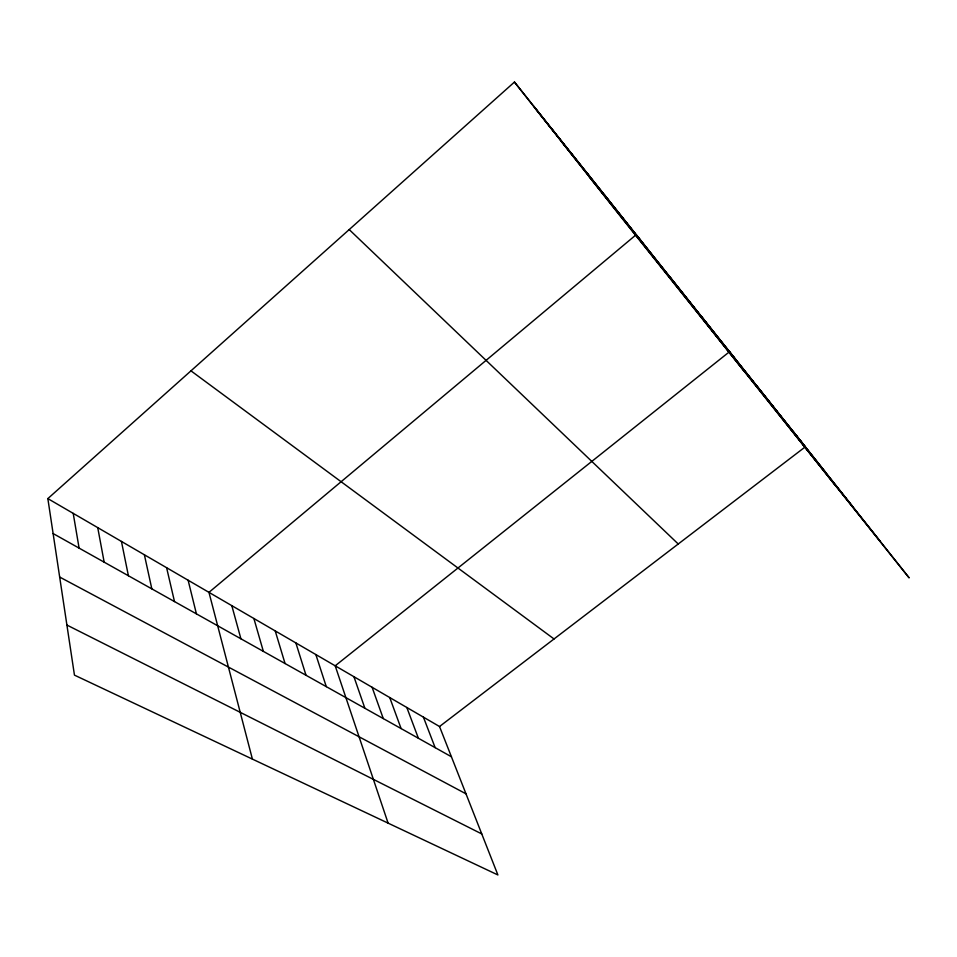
<?xml version="1.0" encoding="UTF-8"?>
<svg xmlns="http://www.w3.org/2000/svg" width="957" height="957" viewBox="0 0 957 957"><rect width="100%" height="100%" fill="white"/><g stroke="black" fill="none" stroke-linecap="round" stroke-linejoin="round"><path stroke-width="1.44" d="M47.85 498.609L514.459 82.051L805.363 446.799L439.526 726.519L47.85 498.609L74.455 675.128L497.891 874.949L439.526 726.519M66.918 625.065L481.778 833.942M59.669 577.047L465.987 793.82M53.114 533.551L451.429 756.772M190.969 370.849L554.031 638.965M349.209 229.584L678.238 543.995M589.297 176.854L880.308 541.447M534.963 108.033L826.37 473.344M560.67 140.595L852.208 505.966M793.724 432.205L909.15 577.872L619.394 215.002L514.459 82.051M756.485 385.527L802.875 443.881M836.071 486.359L729.521 351.709L335.189 665.809L388.099 823.128M700.632 315.487L736.746 360.98M669.601 276.585L706.828 323.478M743.804 370.79L636.19 234.692L208.961 592.359L252.397 759.092M604.465 194.917L641.896 242.073M587.754 173.959L608.879 200.683M570.432 152.235L591.438 178.827M552.464 129.709L573.327 156.135M533.827 106.335L554.522 132.544M423.413 717.14L435.148 747.656M406.821 707.486L418.388 738.254M389.726 697.533L401.103 728.564M372.106 687.282L383.279 718.575M353.934 676.719L364.88 708.264M315.846 654.552L326.277 686.636M295.869 642.925L306.013 675.271M275.221 630.914L285.054 663.524M253.88 618.497L263.366 651.382M231.809 605.649L240.913 638.798M188.11 580.217L196.424 613.868M166.602 567.704L174.497 601.57M144.387 554.785L151.828 588.866M121.443 541.435L128.405 575.743M97.734 527.63L104.169 562.166M73.211 513.371L79.096 548.11"/></g></svg>
